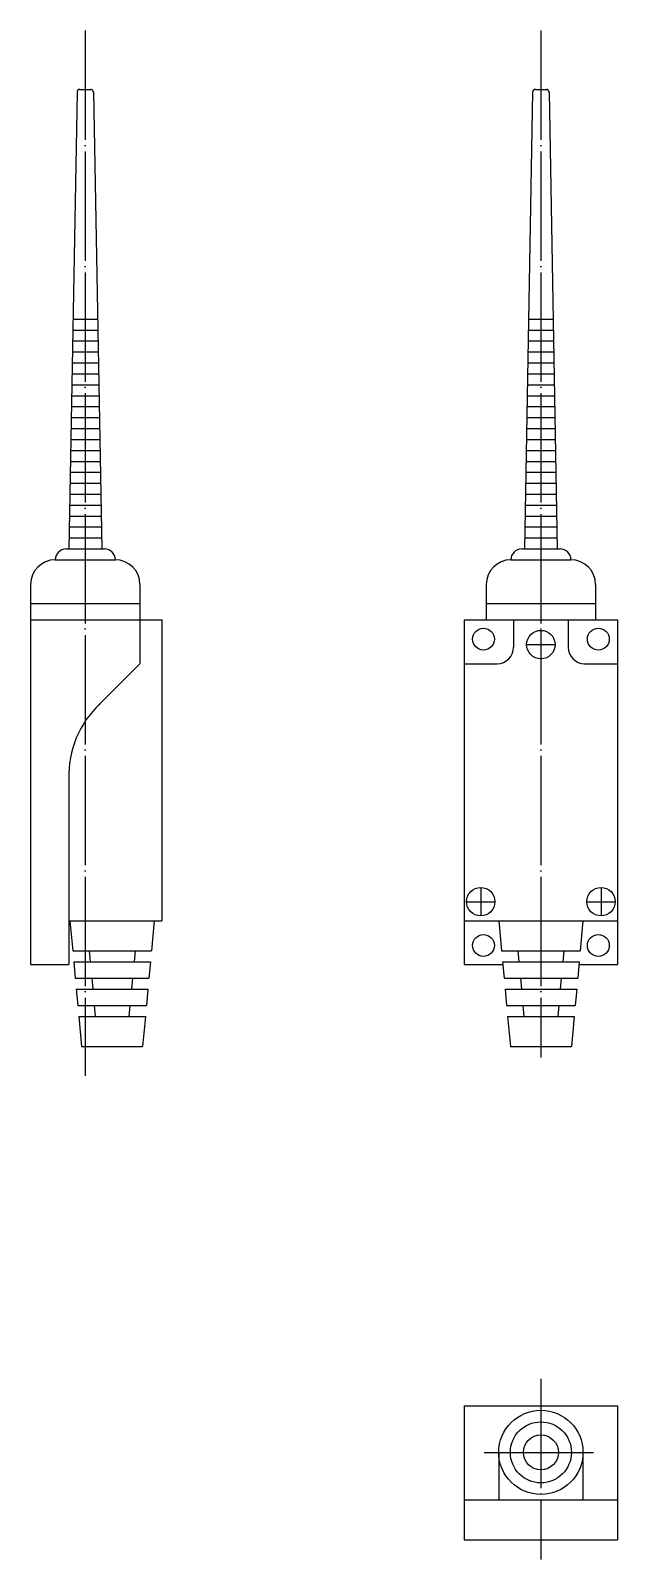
# Model space of a CAD drawing. Extents: x 111 to 219, y 21 to 300.
import ezdxf

# ---------------------------------------------------------------- set-up
doc = ezdxf.new("R2010")
doc.units = 0
doc.header["$MEASUREMENT"] = 0
doc.linetypes.add('CENTER', pattern=[22, 20, -1, 0, -1])
doc.layers.add('CEN', color=9, linetype='CENTER')
doc.layers.add('CON', color=2, linetype='CONTINUOUS')

msp = doc.modelspace()

# ---------------------------------------------------------------- linework, layer by layer
at = {"layer": 'CEN'}
for p, q in [((121.21, 300.24), (121.21, 109.17)), ((204.52, 300.24), (204.52, 112.49)), ((204.52, 53.76), (204.52, 20.74)), ((194.14, 40.31), (214.89, 40.31))]:
    msp.add_line(p, q, dxfattribs=at)
at = {"layer": 'CON'}
for p, q in [((119.7, 289), (118.21, 205.49)), ((120.2, 289.49), (122.21, 289.49)), ((122.71, 289), (124.21, 205.49)), ((203.01, 289), (201.52, 205.49)), ((203.51, 289.49), (205.53, 289.49)), ((206.03, 289), (207.52, 205.49)), ((118.96, 247.49), (123.46, 247.49)), ((202.27, 247.49), (206.77, 247.49)), ((118.88, 243.49), (123.53, 243.49)), ((118.92, 245.49), (123.49, 245.49)), ((202.2, 243.49), (206.84, 243.49)), ((202.23, 245.49), (206.8, 245.49)), ((118.85, 241.49), (123.56, 241.49)), ((202.16, 241.49), (206.88, 241.49)), ((118.81, 239.49), (123.6, 239.49)), ((202.13, 239.49), (206.91, 239.49)), ((118.74, 235.49), (123.67, 235.49)), ((118.78, 237.49), (123.63, 237.49)), ((202.05, 235.49), (206.98, 235.49)), ((202.09, 237.49), (206.95, 237.49)), ((118.71, 233.49), (123.71, 233.49)), ((202.02, 233.49), (207.02, 233.49)), ((118.63, 229.49), (123.78, 229.49)), ((118.67, 231.49), (123.74, 231.49)), ((201.95, 229.49), (207.09, 229.49)), ((201.98, 231.49), (207.05, 231.49)), ((118.6, 227.49), (123.81, 227.49)), ((201.91, 227.49), (207.13, 227.49)), ((118.56, 225.49), (123.85, 225.49)), ((201.88, 225.49), (207.16, 225.49)), ((118.49, 221.49), (123.92, 221.49)), ((118.53, 223.49), (123.88, 223.49)), ((201.8, 221.49), (207.23, 221.49)), ((201.84, 223.49), (207.2, 223.49)), ((118.46, 219.49), (123.96, 219.49)), ((201.77, 219.49), (207.27, 219.49)), ((118.38, 215.49), (124.03, 215.49)), ((118.42, 217.49), (123.99, 217.49)), ((201.7, 215.49), (207.34, 215.49)), ((201.73, 217.49), (207.3, 217.49)), ((118.35, 213.49), (124.06, 213.49)), ((201.66, 213.49), (207.38, 213.49)), ((118.31, 211.49), (124.1, 211.49)), ((201.63, 211.49), (207.41, 211.49)), ((118.24, 207.49), (124.17, 207.49)), ((118.28, 209.49), (124.13, 209.49)), ((201.55, 207.49), (207.48, 207.49)), ((201.59, 209.49), (207.45, 209.49)), ((117.71, 205.49), (124.71, 205.49)), ((201.02, 205.49), (208.02, 205.49)), ((115.71, 203.49), (126.71, 203.49)), ((199.02, 203.49), (210.02, 203.49)), ((111.21, 198.99), (111.21, 192.49)), ((131.21, 198.99), (131.21, 184.49)), ((194.52, 198.99), (194.52, 192.49)), ((214.52, 198.99), (214.52, 192.49)), ((111.21, 195.49), (131.21, 195.49)), ((194.52, 195.49), (214.52, 195.49)), ((111.21, 192.49), (111.21, 129.49)), ((111.21, 192.49), (135.21, 192.49)), ((135.21, 192.49), (135.21, 137.49)), ((190.52, 192.49), (218.52, 192.49)), ((190.52, 192.49), (190.52, 129.49)), ((199.52, 192.49), (199.52, 187.49)), ((204.52, 190.59), (204.52, 185.39)), ((209.52, 192.49), (209.52, 187.49)), ((218.52, 192.49), (218.52, 129.49)), ((201.92, 187.99), (207.12, 187.99)), ((131.21, 184.49), (123.05, 176.34)), ((190.52, 184.49), (196.52, 184.49)), ((212.52, 184.49), (218.52, 184.49)), ((118.21, 164.63), (118.21, 129.49)), ((193.52, 143.59), (193.52, 138.39)), ((215.52, 143.59), (215.52, 138.39)), ((190.92, 140.99), (196.12, 140.99)), ((212.92, 140.99), (218.12, 140.99)), ((118.21, 137.49), (135.21, 137.49)), ((118.41, 137.49), (118.92, 131.99)), ((133.81, 137.49), (133.31, 131.99)), ((190.52, 137.49), (218.52, 137.49)), ((196.82, 137.49), (197.33, 131.99)), ((212.22, 137.49), (211.71, 131.99)), ((118.92, 131.99), (133.31, 131.99)), ((121.92, 131.99), (122.11, 129.99)), ((130.31, 131.99), (130.12, 129.99)), ((197.33, 131.99), (211.71, 131.99)), ((200.33, 131.99), (200.51, 129.99)), ((208.71, 131.99), (208.53, 129.99)), ((111.21, 129.49), (118.21, 129.49)), ((119.11, 129.99), (133.12, 129.99)), ((119.11, 129.99), (119.38, 126.99)), ((133.12, 129.99), (132.85, 126.99)), ((190.52, 129.49), (197.52, 129.49)), ((197.51, 129.99), (197.79, 126.99)), ((197.51, 129.99), (211.53, 129.99)), ((211.53, 129.99), (211.25, 126.99)), ((211.52, 129.49), (218.52, 129.49)), ((119.38, 126.99), (132.85, 126.99)), ((122.38, 126.99), (122.57, 124.99)), ((129.85, 126.99), (129.66, 124.99)), ((197.79, 126.99), (211.25, 126.99)), ((200.79, 126.99), (200.97, 124.99)), ((208.25, 126.99), (208.07, 124.99)), ((119.57, 124.99), (132.66, 124.99)), ((119.57, 124.99), (119.84, 121.99)), ((132.66, 124.99), (132.38, 121.99)), ((197.97, 124.99), (198.25, 121.99)), ((197.97, 124.99), (211.07, 124.99)), ((211.07, 124.99), (210.79, 121.99)), ((119.84, 121.99), (132.38, 121.99)), ((122.84, 121.99), (123.03, 119.99)), ((129.38, 121.99), (129.2, 119.99)), ((198.25, 121.99), (210.79, 121.99)), ((201.25, 121.99), (201.43, 119.99)), ((207.79, 121.99), (207.6, 119.99)), ((120.03, 119.99), (132.2, 119.99)), ((120.03, 119.99), (120.53, 114.49)), ((132.2, 119.99), (131.69, 114.49)), ((198.43, 119.99), (198.94, 114.49)), ((198.43, 119.99), (210.6, 119.99)), ((210.6, 119.99), (210.1, 114.49)), ((120.53, 114.49), (131.69, 114.49)), ((198.94, 114.49), (210.1, 114.49)), ((190.52, 48.81), (218.52, 48.81)), ((190.52, 48.81), (190.52, 24.31)), ((218.52, 48.81), (218.52, 24.31)), ((196.82, 40.31), (196.82, 31.61)), ((212.22, 40.31), (212.22, 31.61)), ((190.52, 31.61), (218.52, 31.61)), ((190.52, 24.31), (218.52, 24.31))]:
    msp.add_line(p, q, dxfattribs=at)
for centre, radius in [((194.02, 188.99), 2), ((204.52, 187.99), 2.6), ((215.02, 188.99), 2), ((193.52, 140.99), 2.6), ((215.52, 140.99), 2.6), ((194.02, 132.99), 2), ((215.02, 132.99), 2), ((204.52, 40.31), 7.7), ((204.52, 40.31), 5.58), ((204.52, 40.31), 3.2)]:
    msp.add_circle(centre, radius, dxfattribs=at)
for centre, radius, start, end in [((120.2, 288.99), 0.5, 90, 178.977), ((122.21, 288.99), 0.5, 1.023, 90), ((203.51, 288.99), 0.5, 90, 178.977), ((205.53, 288.99), 0.5, 1.023, 90), ((117.71, 203.49), 2, 90, 180), ((124.71, 203.49), 2, 0, 90), ((201.02, 203.49), 2, 90, 180), ((208.02, 203.49), 2, 0, 90), ((115.71, 198.99), 4.5, 90, 180), ((126.71, 198.99), 4.5, 0, 90), ((199.02, 198.99), 4.5, 90, 180), ((210.02, 198.99), 4.5, 0, 90), ((196.52, 187.49), 3, 270, 0), ((212.52, 187.49), 3, 180, 270), ((136.21, 164.03), 18.01, 133.0906, 181.9094)]:
    msp.add_arc(centre, radius, start, end, dxfattribs=at)

doc.saveas('drawing.dxf')
